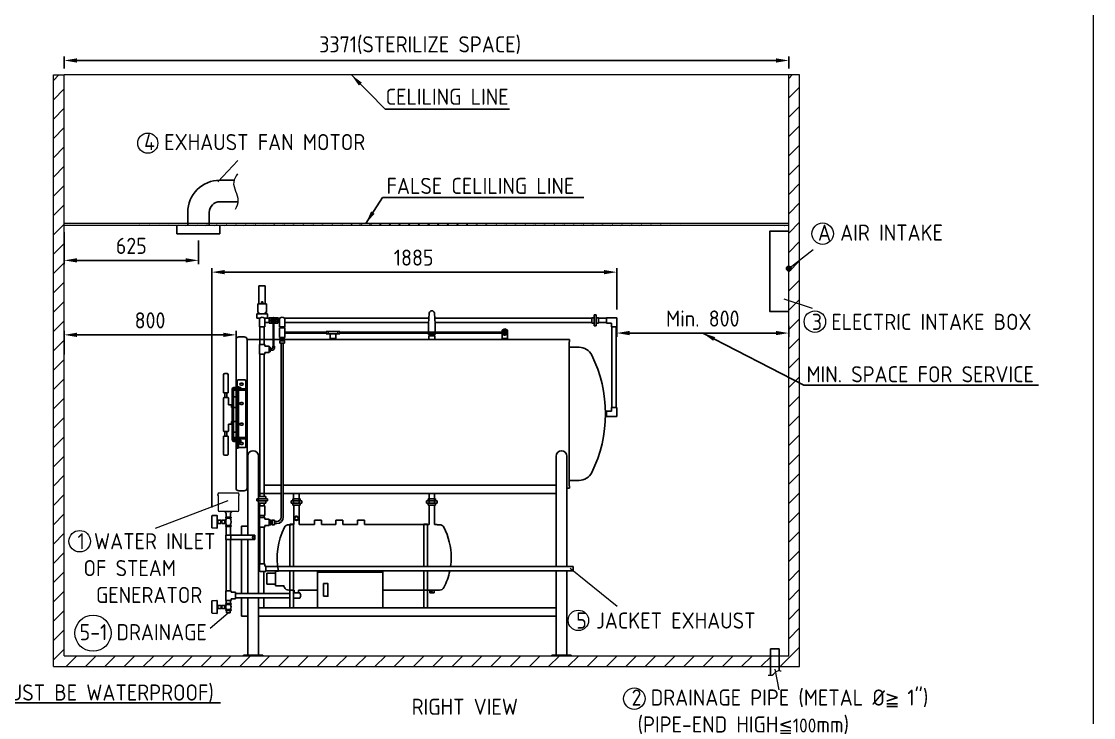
# Model space of a CAD drawing. Header units: millimetres. Extents: x -206364 to -140183, y -25143 to -12692.
# Drawn here: x -199632 to -194644, y -23164 to -19928 of the extents above; entities that cross this region are included whole.
import ezdxf

# ---------------------------------------------------------------- set-up
doc = ezdxf.new("R2010")
doc.units = ezdxf.units.MM
doc.linetypes.add('HIDDEN', pattern=[9.525, 6.35, -3.175])
doc.layers.get('0').update_dxf_attribs({"lineweight": 25})
for name, color, linetype, lineweight in [('D', 3, 'Continuous', 13), ('F', 7, 'Continuous', 15), ('H', 2, 'HIDDEN', 15), ('S', 4, 'Continuous', 15)]:
    doc.layers.add(name, color=color, linetype=linetype, lineweight=lineweight)
doc.styles.get("Standard").update_dxf_attribs({"font": 'KAIU.TTF'})
doc.styles.add('STU25', font='isocp2.shx')
doc.dimstyles.new('STU25', dxfattribs={"dimscale": 30, "dimtxt": 2.5, "dimasz": 2, "dimexe": 0.6, "dimexo": 1, "dimgap": 1, "dimtad": 1, "dimdsep": 46, "dimtxsty": 'STU25', "dimcen": 2, "dimazin": 2, "dimtfac": 1, "dimtmove": 0, "dimatfit": 3, "dimfxl": 0, "dimtolj": 1, "dimtzin": 0, "dimarcsym": 0})
doc.dimstyles.new('STU25$7', dxfattribs={"dimscale": 30, "dimtxt": 2.5, "dimasz": 2, "dimexe": 1.25, "dimexo": 0.625, "dimgap": 1, "dimtad": 0, "dimdec": 4, "dimdsep": 46, "dimtxsty": 'STU25', "dimcen": 2.5, "dimazin": 2, "dimtfac": 1, "dimtdec": 4, "dimtmove": 0, "dimatfit": 3, "dimfxl": 0, "dimtolj": 1, "dimtzin": 0, "dimarcsym": 0})

# ---------------------------------------------------------------- blocks, each defined once
blk = doc.blocks.new('*D1')
at = {"layer": 'D', "color": 0, "linetype": 'Continuous', "lineweight": -2}
for p, q in [((-198746.4, -22187.6), (-198746.4, -21075.5)), ((-198686.4, -21093.5), (-196921.8, -21093.5)), ((-196861.8, -21267.1), (-196861.8, -21075.5))]:
    blk.add_line(p, q, dxfattribs=at)
at = {"layer": 'D', "color": 0}
for points in [[(-198686.4, -21083.5), (-198686.4, -21103.5), (-198746.4, -21093.5)], [(-196921.8, -21103.5), (-196921.8, -21083.5), (-196861.8, -21093.5)]]:
    blk.add_solid(points, dxfattribs=at)
at = {"layer": 'Defpoints', "color": 0}
for p in [(-196861.8, -21093.5), (-196861.8, -21297.1), (-198746.4, -22217.6)]:
    blk.add_point(p, dxfattribs=at)
at = {"layer": 'D', "color": 0, "insert": (-197806.9, -21026), "char_height": 75, "attachment_point": 5, "style": 'STU25'}
blk.add_mtext('\\A1;1885', dxfattribs=at)
blk = doc.blocks.new('*D2')
at = {"layer": 'D', "color": 0, "linetype": 'Continuous', "lineweight": -2}
for p, q in [((-199433.1, -20906.9), (-199433.1, -21056.8)), ((-198808.1, -20946), (-198808.1, -21056.8)), ((-199373.1, -21038.8), (-198868.1, -21038.8))]:
    blk.add_line(p, q, dxfattribs=at)
at = {"layer": 'D', "color": 0}
for points in [[(-199373.1, -21028.8), (-199373.1, -21048.8), (-199433.1, -21038.8)], [(-198868.1, -21048.8), (-198868.1, -21028.8), (-198808.1, -21038.8)]]:
    blk.add_solid(points, dxfattribs=at)
at = {"layer": 'Defpoints', "color": 0}
for p in [(-199433.1, -20876.9), (-198808.1, -20916), (-198808.1, -21038.8)]:
    blk.add_point(p, dxfattribs=at)
at = {"layer": 'D', "color": 0, "insert": (-199120.6, -20971.3), "char_height": 75, "attachment_point": 5, "style": 'STU25'}
blk.add_mtext('\\A1;625', dxfattribs=at)
blk = doc.blocks.new('*D4')
at = {"layer": 'D', "color": 0, "lineweight": -2}
for p, q in [((-196861.8, -21327.1), (-196861.8, -21394.7)), ((-196061.8, -21343.4), (-196061.8, -21394.7)), ((-196801.8, -21376.7), (-196121.8, -21376.7))]:
    blk.add_line(p, q, dxfattribs=at)
at = {"layer": 'D', "color": 0}
for points in [[(-196801.8, -21366.7), (-196801.8, -21386.7), (-196861.8, -21376.7)], [(-196121.8, -21386.7), (-196121.8, -21366.7), (-196061.8, -21376.7)]]:
    blk.add_solid(points, dxfattribs=at)
at = {"layer": 'Defpoints', "color": 0}
for p in [(-196861.8, -21297.1), (-196061.8, -21313.4), (-196061.8, -21376.7)]:
    blk.add_point(p, dxfattribs=at)
at = {"layer": 'D', "color": 0, "insert": (-196461.8, -21309.2), "char_height": 75, "attachment_point": 5, "style": 'STU25'}
blk.add_mtext('\\A1;{\\Fisocp2.shx;Min. 800}', dxfattribs=at)
blk = doc.blocks.new('*D5')
at = {"layer": 'D', "color": 0, "lineweight": -2}
for p, q in [((-199433.1, -20146.9), (-199433.1, -20091.4)), ((-196061.8, -20146.9), (-196061.8, -20091.4)), ((-199373.1, -20109.4), (-196121.8, -20109.4))]:
    blk.add_line(p, q, dxfattribs=at)
at = {"layer": 'D', "color": 0}
for points in [[(-199373.1, -20099.4), (-199373.1, -20119.4), (-199433.1, -20109.4)], [(-196121.8, -20119.4), (-196121.8, -20099.4), (-196061.8, -20109.4)]]:
    blk.add_solid(points, dxfattribs=at)
at = {"layer": 'Defpoints', "color": 0}
for p in [(-196061.8, -20109.4), (-199433.1, -20176.9), (-196061.8, -20176.9)]:
    blk.add_point(p, dxfattribs=at)
at = {"layer": 'D', "color": 0, "insert": (-198246.2, -19996.9), "char_height": 75, "attachment_point": 1, "style": 'STU25'}
blk.add_mtext('\\A1;3371(STERILIZE SPACE)', dxfattribs=at)
blk = doc.blocks.new('*D7')
at = {"layer": 'D', "color": 0, "lineweight": -2}
for p, q in [((-199433.1, -21475.7), (-199433.1, -21367.1)), ((-198693.1, -21385.1), (-199373.1, -21385.1)), ((-198633.1, -21475.7), (-198633.1, -21367.1))]:
    blk.add_line(p, q, dxfattribs=at)
at = {"layer": 'D', "color": 0}
for points in [[(-199373.1, -21375.1), (-199373.1, -21395.1), (-199433.1, -21385.1)], [(-198693.1, -21395.1), (-198693.1, -21375.1), (-198633.1, -21385.1)]]:
    blk.add_solid(points, dxfattribs=at)
at = {"layer": 'Defpoints', "color": 0}
for p in [(-199433.1, -21385.1), (-199433.1, -21505.7), (-198633.1, -21505.7)]:
    blk.add_point(p, dxfattribs=at)
at = {"layer": 'D', "color": 0, "insert": (-199033.5, -21317.6), "char_height": 75, "attachment_point": 5, "style": 'STU25'}
blk.add_mtext('\\A1;800', dxfattribs=at)

msp = doc.modelspace()

# ---------------------------------------------------------------- hatches: boundary and pattern name
msp.add_hatch(color=256).paths.add_polyline_path([(-196050.991, -21076.854, 1), (-196072.513, -21076.854, 1)])
at = {"layer": 'H', "linetype": 'HIDDEN', "ltscale": 5}
h = msp.add_hatch(dxfattribs=at)
h.set_pattern_fill('ANSI31', color=256, scale=20, style=0)
h.set_pattern_definition([(45, (34861.15, -2820.89), (-44.90128, 44.90128), [])])
h.paths.add_polyline_path([(-199483.149, -22926.854), (-199483.149, -20176.854), (-199433.149, -20176.854), (-199433.149, -22876.854), (-196061.752, -22876.854), (-196061.752, -20176.854), (-196011.752, -20176.854), (-196011.752, -22926.854)])
at = {"layer": 'H'}
h = msp.add_hatch(dxfattribs=at)
h.set_pattern_fill('ANSI31', color=256, scale=10, style=0)
h.set_pattern_definition([(45, (34580.33, -3360.563), (-22.4506403, 22.4506403), [])])
edge = h.paths.add_edge_path()
edge.add_line((-196061.752, -20876.854), (-199433.149, -20876.854))
edge.add_line((-196061.752, -20866.854), (-199433.149, -20866.854))

# ---------------------------------------------------------------- linework, layer by layer
at = {"linetype": 'Continuous'}
for p, q in [((-198708.149, -20666.106), (-198642.229, -20666.106)), ((-198708.149, -20766.106), (-198624.855, -20766.106)), ((-198858.149, -20876.854), (-198858.149, -20816.106)), ((-198758.149, -20876.854), (-198758.149, -20816.106)), ((-198908.149, -20876.854), (-198908.149, -20915.997)), ((-198708.149, -20876.854), (-198708.149, -20915.997)), ((-198908.149, -20915.997), (-198708.149, -20915.997)), ((-198532.149, -21281.131), (-198532.149, -21241.131)), ((-198532.149, -21241.131), (-198492.149, -21241.131)), ((-198515.149, -21241.131), (-198515.149, -21231.131)), ((-198515.149, -21231.131), (-198509.149, -21231.131)), ((-198509.149, -21241.131), (-198509.149, -21231.131)), ((-198492.149, -21281.131), (-198492.149, -21241.131)), ((-198537.149, -21297.64), (-198537.149, -21287.64)), ((-198537.149, -21287.64), (-198487.149, -21287.64)), ((-198537.149, -21307.64), (-198537.149, -21297.64)), ((-198532.149, -21281.131), (-198527.149, -21281.131)), ((-198527.149, -21287.64), (-198527.149, -21281.131)), ((-198497.149, -21281.131), (-198492.149, -21281.131)), ((-198497.149, -21287.64), (-198497.149, -21281.131)), ((-198487.149, -21297.64), (-198487.149, -21287.64)), ((-198487.149, -21307.64), (-198487.149, -21297.64)), ((-197734.004, -21284.248), (-197737.149, -21333.131)), ((-197710.294, -21284.248), (-197707.149, -21333.131)), ((-196957.548, -21292.64), (-196967.548, -21292.64)), ((-196967.548, -21342.64), (-196967.548, -21292.64)), ((-196957.548, -21342.64), (-196957.548, -21292.64)), ((-198524.649, -21307.64), (-198537.149, -21307.64)), ((-198512.149, -21302.64), (-198524.649, -21307.64)), ((-198524.649, -21307.64), (-198524.649, -21347.64)), ((-198524.649, -21347.64), (-198499.649, -21347.64)), ((-198499.649, -21307.64), (-198512.149, -21302.64)), ((-198478.732, -21307.64), (-198499.649, -21307.64)), ((-198499.649, -21347.64), (-198499.649, -21307.64)), ((-198487.149, -21307.64), (-198499.649, -21307.64)), ((-198478.732, -21327.64), (-198499.649, -21327.64)), ((-198478.732, -21305.14), (-198478.732, -21330.14)), ((-198478.732, -21305.14), (-198462.95, -21305.14)), ((-198478.732, -21330.14), (-198462.95, -21330.14)), ((-198454.513, -21305.14), (-198438.732, -21305.14)), ((-198454.513, -21330.14), (-198438.732, -21330.14)), ((-198438.732, -21330.14), (-198438.732, -21305.14)), ((-198418.356, -21302.64), (-198430.856, -21307.64)), ((-198430.856, -21307.64), (-198430.856, -21347.64)), ((-198430.856, -21347.64), (-198405.856, -21347.64)), ((-198428.356, -21347.64), (-198428.356, -21352.64)), ((-198405.856, -21307.64), (-198418.356, -21302.64)), ((-198408.356, -21347.64), (-198408.356, -21352.64)), ((-198405.856, -21347.64), (-198405.856, -21307.64)), ((-197737.149, -21373.14), (-197737.149, -21333.131)), ((-197707.149, -21373.14), (-197707.149, -21333.131)), ((-196967.548, -21305.14), (-196977.548, -21305.14)), ((-196977.548, -21305.14), (-196977.548, -21330.14)), ((-196967.548, -21330.14), (-196977.548, -21330.14)), ((-196967.548, -21305.14), (-196967.548, -21330.14)), ((-196957.548, -21342.64), (-196967.548, -21342.64)), ((-196957.548, -21305.14), (-196957.548, -21330.14)), ((-196947.548, -21305.14), (-196957.548, -21305.14)), ((-196947.548, -21330.14), (-196957.548, -21330.14)), ((-196947.548, -21305.14), (-196947.548, -21330.14)), ((-196909.449, -21307.64), (-196947.548, -21307.64)), ((-196909.449, -21327.64), (-196947.548, -21327.64)), ((-196909.449, -21305.14), (-196863.752, -21305.14)), ((-196909.449, -21305.14), (-196909.449, -21330.14)), ((-196909.449, -21330.14), (-196886.752, -21330.14)), ((-196886.752, -21330.14), (-196886.752, -21347.255)), ((-196886.752, -21347.255), (-196861.752, -21347.255)), ((-196884.252, -21722.516), (-196884.252, -21347.255)), ((-196864.252, -21722.516), (-196864.252, -21347.255)), ((-196864.252, -21347.255), (-196861.752, -21347.255)), ((-196861.752, -21347.255), (-196861.752, -21307.14)), ((-198620.149, -21394.131), (-198595.149, -21394.131)), ((-198430.856, -21352.64), (-198430.856, -21397.64)), ((-198430.856, -21352.64), (-198405.856, -21352.64)), ((-198430.856, -21397.64), (-198405.856, -21397.64)), ((-198426.741, -21397.64), (-198426.741, -21402.64)), ((-198409.523, -21397.64), (-198409.523, -21402.64)), ((-198405.856, -21397.64), (-198405.856, -21352.64)), ((-198194.649, -21380.14), (-198194.649, -21402.518)), ((-198169.649, -21402.518), (-198169.649, -21380.14)), ((-197737.149, -21383.131), (-197737.149, -21377.14)), ((-197737.149, -21383.131), (-197707.149, -21383.131)), ((-197732.149, -21390.131), (-197732.149, -21383.131)), ((-197712.149, -21390.131), (-197712.149, -21383.131)), ((-197707.149, -21383.131), (-197707.149, -21377.14)), ((-197382.999, -21357.518), (-197395.499, -21362.518)), ((-197395.499, -21362.518), (-197395.499, -21373.14)), ((-197395.499, -21377.14), (-197395.499, -21402.518)), ((-197370.499, -21362.518), (-197382.999, -21357.518)), ((-197370.499, -21402.518), (-197370.499, -21362.518)), ((-198633.149, -21419.631), (-198633.149, -21407.131)), ((-198582.149, -21407.131), (-198582.149, -21447.131)), ((-198524.649, -21429.746), (-198499.649, -21429.746)), ((-198524.649, -21429.746), (-198524.649, -21474.746)), ((-198499.649, -21437.246), (-198499.649, -21429.746)), ((-198479.649, -21437.246), (-198499.649, -21437.246)), ((-198479.649, -21437.246), (-198479.649, -21467.246)), ((-198479.649, -21463.534), (-198479.649, -21441.562)), ((-198479.649, -21441.562), (-198474.649, -21441.562)), ((-198479.649, -21460.855), (-198479.649, -21443.637)), ((-198474.649, -21441.562), (-198474.649, -21463.534)), ((-198429.42, -21402.64), (-198429.42, -21407.64)), ((-198429.42, -21402.64), (-198407.448, -21402.64)), ((-198407.448, -21407.64), (-198429.42, -21407.64)), ((-198429.42, -21412.64), (-198429.42, -21423.518)), ((-198429.42, -21412.64), (-198407.448, -21412.64)), ((-198407.448, -21423.518), (-198429.42, -21423.518)), ((-198426.741, -21402.64), (-198409.523, -21402.64)), ((-198426.741, -21407.64), (-198426.741, -21412.64)), ((-198426.741, -21412.64), (-198409.523, -21412.64)), ((-198409.523, -21407.64), (-198409.523, -21412.64)), ((-198407.448, -21402.64), (-198407.448, -21407.64)), ((-198407.448, -21412.64), (-198407.448, -21423.518)), ((-198194.649, -21402.518), (-198169.649, -21402.518)), ((-197395.499, -21402.518), (-197370.499, -21402.518)), ((-198524.649, -21474.746), (-198499.649, -21474.746)), ((-198499.649, -21467.246), (-198499.649, -21474.746)), ((-198479.649, -21467.246), (-198499.649, -21467.246)), ((-198479.649, -21463.534), (-198474.649, -21463.534)), ((-198691.113, -21653.946), (-198691.113, -21570.22)), ((-198686.113, -21565.22), (-198675.113, -21565.22)), ((-198670.113, -21653.946), (-198670.113, -21570.22)), ((-198651.649, -21637.631), (-198651.633, -21637.631)), ((-198651.649, -21872.131), (-198651.649, -21638.131)), ((-198645.649, -21638.131), (-198645.649, -21872.131)), ((-198645.649, -21638.631), (-198645.649, -21638.631)), ((-198643.649, -21630.131), (-198611.649, -21630.131)), ((-198611.649, -21636.131), (-198643.649, -21636.131)), ((-198632.616, -21626.095), (-198633.158, -21626.637)), ((-198633.158, -21629.589), (-198633.158, -21626.637)), ((-198633.158, -21629.589), (-198632.616, -21630.131)), ((-198632.616, -21626.095), (-198618.682, -21626.095)), ((-198632.616, -21630.131), (-198618.682, -21630.131)), ((-198629.076, -21862.131), (-198629.076, -21642.131)), ((-198622.223, -21862.131), (-198622.223, -21642.131)), ((-198618.682, -21626.095), (-198618.14, -21626.637)), ((-198618.14, -21629.589), (-198618.682, -21630.131)), ((-198618.14, -21629.589), (-198618.14, -21626.637)), ((-198611.649, -21630.131), (-198611.649, -21636.131)), ((-198690.613, -21676.381), (-198692.113, -21677.881)), ((-198692.113, -21677.881), (-198692.113, -21832.381)), ((-198691.113, -21653.946), (-198670.113, -21653.946)), ((-198690.613, -21676.381), (-198670.613, -21676.381)), ((-198685.363, -21676.381), (-198685.363, -21653.946)), ((-198675.863, -21676.381), (-198675.863, -21653.946)), ((-198670.613, -21676.381), (-198669.113, -21677.881)), ((-198669.113, -21677.881), (-198669.113, -21710.131)), ((-198633.149, -21672.631), (-198645.649, -21672.631)), ((-198669.113, -21710.131), (-198655.613, -21710.131)), ((-198654.113, -21711.631), (-198655.613, -21710.131)), ((-198654.113, -21711.631), (-198654.113, -21722.631)), ((-198654.113, -21722.631), (-198651.649, -21722.631)), ((-198645.649, -21722.631), (-198633.149, -21722.631)), ((-196909.449, -21739.631), (-196909.449, -21764.631)), ((-196909.449, -21739.631), (-196886.752, -21739.631)), ((-196886.752, -21722.516), (-196861.752, -21722.516)), ((-196886.752, -21739.631), (-196886.752, -21722.516)), ((-196864.252, -21722.516), (-196861.752, -21722.516)), ((-196861.752, -21722.516), (-196861.752, -21762.631)), ((-198651.649, -21787.631), (-198654.113, -21787.631)), ((-198654.113, -21787.631), (-198654.113, -21798.631)), ((-198633.149, -21787.631), (-198645.649, -21787.631)), ((-196909.449, -21764.631), (-196863.752, -21764.631)), ((-198690.613, -21833.881), (-198692.113, -21832.381)), ((-198670.613, -21833.881), (-198690.613, -21833.881)), ((-198685.363, -21833.881), (-198685.363, -21856.315)), ((-198675.863, -21833.881), (-198675.863, -21856.315)), ((-198670.613, -21833.881), (-198669.113, -21832.381)), ((-198655.613, -21800.131), (-198669.113, -21800.131)), ((-198669.113, -21800.131), (-198669.113, -21832.381)), ((-198655.613, -21800.131), (-198654.113, -21798.631)), ((-198645.649, -21837.631), (-198633.149, -21837.631)), ((-198691.113, -21856.315), (-198691.113, -21940.042)), ((-198691.113, -21856.315), (-198670.113, -21856.315)), ((-198670.113, -21856.315), (-198670.113, -21940.042)), ((-198651.633, -21872.631), (-198651.649, -21872.631)), ((-198633.149, -21872.631), (-198645.649, -21872.631)), ((-198645.649, -21872.631), (-198645.649, -21872.631)), ((-198611.649, -21874.131), (-198643.649, -21874.131)), ((-198611.649, -21880.131), (-198643.649, -21880.131)), ((-198629.076, -21874.131), (-198629.076, -21868.131)), ((-198629.076, -21907.068), (-198629.076, -21880.131)), ((-198622.223, -21874.131), (-198622.223, -21868.131)), ((-198622.223, -21907.068), (-198622.223, -21880.131)), ((-198611.649, -21874.131), (-198611.649, -21880.131)), ((-198686.113, -21945.042), (-198675.113, -21945.042)), ((-198628.533, -21911.095), (-198629.076, -21907.068)), ((-198628.533, -21911.095), (-198625.649, -21911.095)), ((-198622.765, -21911.095), (-198625.649, -21911.095)), ((-198622.765, -21911.095), (-198622.223, -21907.068)), ((-198633.149, -22084.631), (-198633.149, -22097.131)), ((-198582.149, -22097.131), (-198582.149, -22057.131)), ((-198620.149, -22110.131), (-198595.149, -22110.131)), ((-198537.149, -22156.854), (-198537.149, -22146.854)), ((-198529.149, -22136.854), (-198529.149, -22146.854)), ((-198495.149, -22136.854), (-198495.149, -22146.854)), ((-198487.149, -22156.854), (-198487.149, -22146.854)), ((-198369.149, -22147.131), (-198369.149, -22157.131)), ((-198335.149, -22147.131), (-198335.149, -22157.131)), ((-197739.149, -22147.131), (-197739.149, -22157.131)), ((-197705.149, -22147.131), (-197705.149, -22157.131)), ((-198537.149, -22153.492), (-198538.293, -22153.492)), ((-198529.149, -22166.854), (-198529.149, -22156.854)), ((-198524.649, -22166.854), (-198499.649, -22166.854)), ((-198524.649, -22180.198), (-198524.649, -22225.198)), ((-198524.649, -22180.198), (-198499.649, -22180.198)), ((-198522.149, -22166.854), (-198522.149, -22180.198)), ((-198502.149, -22166.854), (-198502.149, -22180.198)), ((-198499.649, -22180.198), (-198499.649, -22225.198)), ((-198495.149, -22166.854), (-198495.149, -22156.854)), ((-198377.149, -22167.131), (-198377.149, -22157.131)), ((-198369.149, -22177.131), (-198369.149, -22167.131)), ((-198335.149, -22177.131), (-198335.149, -22167.131)), ((-198327.149, -22167.131), (-198327.149, -22157.131)), ((-197747.149, -22167.131), (-197747.149, -22157.131)), ((-197739.149, -22177.131), (-197739.149, -22167.131)), ((-197705.149, -22177.131), (-197705.149, -22167.131)), ((-197697.149, -22167.131), (-197697.149, -22157.131)), ((-198718.141, -22246.579), (-198718.141, -22261.579)), ((-198703.722, -22246.579), (-198718.141, -22246.579)), ((-198703.722, -22261.579), (-198703.722, -22246.579)), ((-198699.375, -22261.579), (-198699.375, -22246.579)), ((-198686.142, -22246.579), (-198699.375, -22246.579)), ((-198686.142, -22261.579), (-198686.142, -22246.579)), ((-198681.43, -22232.411), (-198681.43, -22237.411)), ((-198681.43, -22232.411), (-198656.43, -22232.411)), ((-198681.43, -22237.411), (-198656.43, -22237.411)), ((-198679.08, -22231.007), (-198679.08, -22213.335)), ((-198679.08, -22232.411), (-198658.78, -22232.411)), ((-198658.78, -22231.007), (-198658.78, -22213.335)), ((-198656.43, -22237.411), (-198656.43, -22232.411)), ((-198524.649, -22225.198), (-198499.649, -22225.198)), ((-198524.649, -22234.354), (-198524.649, -22279.354)), ((-198524.649, -22234.354), (-198499.649, -22234.354)), ((-198522.149, -22225.198), (-198522.149, -22234.354)), ((-198502.149, -22225.198), (-198502.149, -22234.354)), ((-198499.649, -22241.854), (-198499.649, -22234.354)), ((-198479.649, -22241.854), (-198499.649, -22241.854)), ((-198479.649, -22241.854), (-198479.649, -22271.854)), ((-198474.649, -22268.142), (-198474.649, -22246.17)), ((-198474.649, -22246.17), (-198469.649, -22246.17)), ((-198469.649, -22246.17), (-198469.649, -22268.142)), ((-198464.649, -22246.17), (-198453.771, -22246.17)), ((-198464.649, -22268.142), (-198464.649, -22246.17)), ((-198453.771, -22246.17), (-198453.771, -22268.142)), ((-198721.399, -22252.579), (-198718.141, -22252.579)), ((-198721.399, -22255.579), (-198718.141, -22255.579)), ((-198718.141, -22261.579), (-198703.722, -22261.579)), ((-198703.722, -22248.579), (-198699.375, -22248.579)), ((-198703.722, -22259.579), (-198699.375, -22259.579)), ((-198699.375, -22261.579), (-198686.142, -22261.579)), ((-198686.142, -22248.579), (-198681.336, -22248.579)), ((-198686.142, -22259.579), (-198681.336, -22259.579)), ((-198681.43, -22275.747), (-198681.43, -22270.747)), ((-198681.43, -22270.747), (-198656.43, -22270.747)), ((-198681.43, -22275.747), (-198656.43, -22275.747)), ((-198681.336, -22259.579), (-198681.336, -22248.579)), ((-198656.43, -22270.747), (-198656.43, -22275.747)), ((-198524.649, -22279.354), (-198499.649, -22279.354)), ((-198479.649, -22271.854), (-198499.649, -22271.854)), ((-198499.649, -22271.854), (-198499.649, -22279.354)), ((-198479.649, -22265.463), (-198479.649, -22248.245)), ((-198479.649, -22248.245), (-198474.649, -22248.245)), ((-198479.649, -22249.854), (-198479.649, -22263.854)), ((-198479.649, -22265.463), (-198474.649, -22265.463)), ((-198474.649, -22265.463), (-198474.649, -22248.245)), ((-198474.649, -22268.142), (-198469.649, -22268.142)), ((-198469.649, -22248.245), (-198464.649, -22248.245)), ((-198469.649, -22265.463), (-198464.649, -22265.463)), ((-198464.649, -22265.463), (-198464.649, -22248.245)), ((-198464.649, -22268.142), (-198453.771, -22268.142)), ((-198453.771, -22252.156), (-198443.356, -22252.156)), ((-198453.771, -22262.156), (-198443.356, -22262.156)), ((-198377.149, -22267.631), (-198388.149, -22267.631)), ((-198678.93, -22315.979), (-198680.93, -22315.979)), ((-198680.93, -22315.979), (-198680.93, -22335.979)), ((-198545.243, -22335.979), (-198680.93, -22335.979)), ((-198570.202, -22315.979), (-198678.93, -22315.979)), ((-198657.461, -22315.979), (-198657.461, -22335.979)), ((-198570.202, -22315.979), (-198545.243, -22315.979)), ((-198545.243, -22315.979), (-198545.243, -22335.979)), ((-198524.649, -22449.886), (-198499.649, -22449.886)), ((-198524.649, -22449.886), (-198524.649, -22479.886)), ((-198499.649, -22459.886), (-198499.649, -22449.886)), ((-198494.649, -22459.886), (-198494.649, -22484.886)), ((-197065.386, -22462.386), (-198494.649, -22462.386)), ((-197065.386, -22482.386), (-198494.649, -22482.386)), ((-198681.43, -22574.354), (-198656.43, -22574.354)), ((-198681.43, -22574.354), (-198681.43, -22619.354)), ((-198656.43, -22581.854), (-198656.43, -22574.354)), ((-198636.43, -22581.854), (-198656.43, -22581.854)), ((-198636.43, -22581.854), (-198636.43, -22611.854)), ((-198383.455, -22586.854), (-198636.43, -22586.854)), ((-198377.149, -22571.631), (-198388.149, -22571.631)), ((-198332.049, -22596.854), (-198337.049, -22584.354)), ((-197697.149, -22571.631), (-197686.149, -22571.631)), ((-198717.407, -22642.567), (-198717.407, -22657.567)), ((-198702.988, -22642.567), (-198717.407, -22642.567)), ((-198702.988, -22657.567), (-198702.988, -22642.567)), ((-198702.988, -22644.567), (-198698.641, -22644.567)), ((-198685.408, -22642.567), (-198698.641, -22642.567)), ((-198698.641, -22657.567), (-198698.641, -22642.567)), ((-198685.408, -22657.567), (-198685.408, -22642.567)), ((-198685.408, -22644.567), (-198680.602, -22644.567)), ((-198681.43, -22619.354), (-198656.43, -22619.354)), ((-198681.43, -22633.354), (-198656.43, -22633.354)), ((-198681.43, -22633.354), (-198681.43, -22638.354)), ((-198681.43, -22638.354), (-198656.43, -22638.354)), ((-198678.93, -22619.354), (-198678.93, -22633.354)), ((-198658.93, -22619.354), (-198658.93, -22633.354)), ((-198636.43, -22611.854), (-198656.43, -22611.854)), ((-198656.43, -22611.854), (-198656.43, -22619.354)), ((-198656.43, -22638.354), (-198656.43, -22633.354)), ((-198383.455, -22606.854), (-198636.43, -22606.854)), ((-198366.455, -22609.354), (-198337.049, -22609.354)), ((-198337.049, -22609.354), (-198332.049, -22596.854)), ((-198721.399, -22648.567), (-198717.407, -22648.567)), ((-198721.399, -22651.567), (-198717.407, -22651.567)), ((-198717.407, -22657.567), (-198702.988, -22657.567)), ((-198702.988, -22655.567), (-198698.641, -22655.567)), ((-198698.641, -22657.567), (-198685.408, -22657.567)), ((-198685.408, -22655.567), (-198680.602, -22655.567)), ((-198681.43, -22666.781), (-198681.43, -22661.781)), ((-198681.43, -22661.781), (-198656.43, -22661.781)), ((-198681.43, -22666.781), (-198656.43, -22666.781)), ((-198676.93, -22666.781), (-198676.93, -22677.921)), ((-198676.93, -22677.921), (-198660.93, -22677.921)), ((-198660.93, -22666.781), (-198660.93, -22677.921)), ((-198656.43, -22661.781), (-198656.43, -22666.781)), ((-196106.752, -22844.479), (-196146.752, -22844.479)), ((-196146.752, -22844.479), (-196146.752, -22967.736)), ((-196106.752, -22844.479), (-196106.752, -22945.903)), ((-198509.385, -22873.854), (-198598.385, -22873.854)), ((-198598.385, -22873.854), (-198598.385, -22876.854)), ((-198598.385, -22876.854), (-198509.385, -22876.854)), ((-198509.385, -22876.854), (-198509.385, -22873.854)), ((-197074.385, -22873.854), (-197163.385, -22873.854)), ((-197163.385, -22873.854), (-197163.385, -22876.854)), ((-197163.385, -22876.854), (-197074.385, -22876.854)), ((-197074.385, -22876.854), (-197074.385, -22873.854))]:
    msp.add_line(p, q, dxfattribs=at)
for p, q in [((-198527.149, -21241.131), (-198527.149, -21156.854)), ((-198497.149, -21156.854), (-198527.149, -21156.854)), ((-198497.149, -21241.131), (-198497.149, -21156.854)), ((-198522.149, -21429.746), (-198522.149, -21347.64)), ((-198522.149, -21347.64), (-198502.149, -21347.64)), ((-198502.149, -21347.64), (-198502.149, -21429.746)), ((-198460.732, -21317.64), (-198460.732, -21437.548)), ((-198456.732, -21317.64), (-198456.732, -21437.548)), ((-198438.732, -21307.64), (-198430.856, -21307.64)), ((-198438.732, -21327.64), (-198430.856, -21327.64)), ((-198405.856, -21307.64), (-197735.509, -21307.64)), ((-198405.856, -21327.64), (-197736.796, -21327.64)), ((-197708.789, -21307.64), (-196977.548, -21307.64)), ((-197707.502, -21327.64), (-196977.548, -21327.64)), ((-198405.856, -21373.14), (-198214.649, -21373.14)), ((-198405.856, -21377.14), (-198214.649, -21377.14)), ((-198149.649, -21370.14), (-198214.649, -21370.14)), ((-198214.649, -21370.14), (-198214.649, -21380.14)), ((-198214.649, -21380.14), (-198149.649, -21380.14)), ((-198204.649, -21370.14), (-198204.649, -21380.14)), ((-198159.649, -21370.14), (-198159.649, -21380.14)), ((-198149.649, -21370.14), (-198149.649, -21380.14)), ((-198149.649, -21373.14), (-197382.999, -21373.14)), ((-198149.649, -21377.14), (-197382.999, -21377.14)), ((-197736.649, -21390.131), (-197707.649, -21390.131)), ((-198633.149, -21630.131), (-198633.149, -21419.631)), ((-198582.153, -21406.331), (-197082.349, -21406.331)), ((-198582.149, -21447.131), (-198582.149, -22057.131)), ((-198474.649, -21448.548), (-198465.732, -21448.548)), ((-198454.732, -21437.548), (-198462.732, -21437.548)), ((-198462.732, -21437.548), (-198462.732, -21445.548)), ((-198454.732, -21445.548), (-198454.732, -21437.548)), ((-198423.356, -22232.156), (-198423.356, -21423.518)), ((-198413.356, -22232.156), (-198413.356, -21423.518)), ((-198192.149, -21406.331), (-198192.149, -21402.518)), ((-198172.149, -21406.331), (-198172.149, -21402.518)), ((-197392.999, -21406.331), (-197392.999, -21402.518)), ((-197372.999, -21406.331), (-197372.999, -21402.518)), ((-197372.999, -21402.518), (-197372.999, -21406.331)), ((-197083.149, -21417.131), (-197082.349, -21417.131)), ((-197083.149, -21417.131), (-197083.149, -22087.131)), ((-197057.149, -21442.631), (-197083.149, -21442.631)), ((-197082.349, -21417.131), (-197082.349, -21406.331)), ((-198522.149, -22136.854), (-198522.149, -21474.746)), ((-198502.149, -21474.746), (-198502.149, -22136.854)), ((-198474.649, -21456.548), (-198465.732, -21456.548)), ((-198622.649, -21594.822), (-198592.649, -21594.822)), ((-198641.649, -21636.131), (-198587.649, -21636.131)), ((-198641.649, -21636.131), (-198641.649, -21642.131)), ((-198641.649, -21642.131), (-198587.649, -21642.131)), ((-198633.149, -21862.131), (-198633.149, -21642.131)), ((-198619.149, -21630.131), (-198632.149, -21630.131)), ((-198627.649, -21599.822), (-198627.649, -21626.095)), ((-198587.649, -21599.822), (-198587.649, -21904.439)), ((-196909.449, -21742.131), (-196914.531, -21742.131)), ((-196909.449, -21762.131), (-196909.449, -21742.131)), ((-196909.449, -21762.131), (-196909.449, -21742.131)), ((-196914.525, -21762.131), (-196909.449, -21762.131)), ((-198641.649, -21862.131), (-198587.649, -21862.131)), ((-198641.649, -21868.131), (-198641.649, -21862.131)), ((-198641.649, -21868.131), (-198587.649, -21868.131)), ((-198633.149, -21874.131), (-198633.149, -21868.131)), ((-198633.149, -22084.631), (-198633.149, -21880.131)), ((-198622.649, -21909.439), (-198592.649, -21909.439)), ((-198578.885, -21953.854), (-198578.885, -21948.854)), ((-198578.885, -21948.854), (-198578.885, -22315.979)), ((-198528.885, -21948.854), (-198528.885, -22146.854)), ((-198528.885, -21948.854), (-198528.885, -22586.854)), ((-197143.885, -21948.854), (-197143.885, -22462.386)), ((-197093.885, -21948.854), (-197093.885, -22462.386)), ((-198582.149, -22097.131), (-198578.885, -22097.131)), ((-198528.885, -22083.854), (-198522.149, -22083.854)), ((-198502.149, -22083.854), (-198423.356, -22083.854)), ((-198413.356, -22083.854), (-197143.885, -22083.854)), ((-197057.149, -22061.631), (-197083.149, -22061.631)), ((-197083.149, -22087.131), (-197082.349, -22087.131)), ((-197082.349, -22087.131), (-197082.349, -22097.931)), ((-198537.149, -22146.854), (-198487.149, -22146.854)), ((-198529.149, -22136.854), (-198495.149, -22136.854)), ((-198528.885, -22122.354), (-198423.356, -22122.354)), ((-198528.885, -22122.354), (-198423.356, -22122.354)), ((-198528.885, -22122.354), (-198522.149, -22122.354)), ((-198502.149, -22122.354), (-198423.356, -22122.354)), ((-198413.356, -22122.354), (-197143.885, -22122.354)), ((-198413.356, -22122.354), (-197478.885, -22122.354)), ((-198413.356, -22122.354), (-197478.885, -22122.354)), ((-198369.149, -22147.131), (-198335.149, -22147.131)), ((-198365.437, -22167.131), (-198365.437, -22122.354)), ((-198339.437, -22147.131), (-198365.437, -22147.131)), ((-198339.149, -22147.131), (-198365.149, -22147.131)), ((-198339.149, -22147.131), (-198365.149, -22147.131)), ((-198339.149, -22147.131), (-198365.149, -22147.131)), ((-198339.149, -22147.131), (-198365.149, -22147.131)), ((-198339.149, -22122.354), (-198339.149, -22167.131)), ((-197739.149, -22147.131), (-197705.149, -22147.131)), ((-197735.437, -22167.131), (-197735.437, -22122.354)), ((-197709.437, -22147.131), (-197735.437, -22147.131)), ((-197709.149, -22147.131), (-197735.149, -22147.131)), ((-197709.149, -22147.131), (-197735.149, -22147.131)), ((-197709.149, -22147.131), (-197735.149, -22147.131)), ((-197709.149, -22122.354), (-197709.149, -22167.131)), ((-197093.885, -22097.931), (-197082.349, -22097.931)), ((-198537.149, -22156.854), (-198487.149, -22156.854)), ((-198529.149, -22166.854), (-198495.149, -22166.854)), ((-198377.149, -22157.131), (-198327.149, -22157.131)), ((-198377.149, -22167.131), (-198327.149, -22167.131)), ((-198369.149, -22177.131), (-198335.149, -22177.131)), ((-198365.149, -22177.131), (-198339.149, -22177.131)), ((-198365.149, -22177.131), (-198339.149, -22177.131)), ((-198365.149, -22177.131), (-198339.149, -22177.131)), ((-198363.149, -22177.131), (-198365.149, -22177.131)), ((-198365.149, -22177.131), (-198339.149, -22177.131)), ((-198365.149, -22267.131), (-198365.149, -22177.131)), ((-198341.149, -22177.131), (-198339.149, -22177.131)), ((-198339.149, -22177.131), (-198339.149, -22267.131)), ((-197747.149, -22157.131), (-197697.149, -22157.131)), ((-197747.149, -22167.131), (-197697.149, -22167.131)), ((-197739.149, -22177.131), (-197705.149, -22177.131)), ((-197735.149, -22177.131), (-197709.149, -22177.131)), ((-197733.149, -22177.131), (-197735.149, -22177.131)), ((-197735.149, -22177.131), (-197709.149, -22177.131)), ((-197733.149, -22177.131), (-197735.149, -22177.131)), ((-197735.149, -22177.131), (-197709.149, -22177.131)), ((-197735.149, -22267.131), (-197735.149, -22177.131)), ((-197711.149, -22177.131), (-197709.149, -22177.131)), ((-197711.149, -22177.131), (-197709.149, -22177.131)), ((-197709.149, -22177.131), (-197709.149, -22267.131)), ((-198668.93, -22206.854), (-198679.08, -22206.854)), ((-198679.08, -22231.007), (-198679.08, -22232.411)), ((-198658.78, -22206.854), (-198668.93, -22206.854)), ((-198658.78, -22232.411), (-198658.78, -22231.007)), ((-198268.649, -22246.131), (-198235.649, -22246.131)), ((-198268.649, -22267.131), (-198268.649, -22246.131)), ((-198235.649, -22246.131), (-198235.649, -22267.131)), ((-198168.649, -22246.131), (-198135.649, -22246.131)), ((-198168.649, -22267.131), (-198168.649, -22246.131)), ((-198135.649, -22246.131), (-198135.649, -22267.131)), ((-198068.649, -22267.131), (-198068.649, -22246.131)), ((-198068.649, -22246.131), (-198035.649, -22246.131)), ((-198035.649, -22246.131), (-198035.649, -22267.131)), ((-198678.93, -22315.979), (-198678.93, -22275.747)), ((-198658.93, -22275.747), (-198658.93, -22315.979)), ((-198607.514, -22274.354), (-198607.514, -22315.979)), ((-198607.514, -22274.354), (-198578.885, -22274.354)), ((-198522.149, -22449.886), (-198522.149, -22279.354)), ((-198502.149, -22279.354), (-198502.149, -22449.886)), ((-198383.455, -22265.631), (-198383.455, -22462.386)), ((-198383.455, -22265.631), (-198366.455, -22265.631)), ((-198377.149, -22267.131), (-198365.149, -22267.131)), ((-198377.149, -22267.131), (-198377.149, -22267.631)), ((-198366.455, -22265.631), (-198366.455, -22462.386)), ((-198339.149, -22267.131), (-198268.649, -22267.131)), ((-198235.649, -22267.131), (-198168.649, -22267.131)), ((-198135.649, -22267.131), (-198068.649, -22267.131)), ((-198035.649, -22267.131), (-197735.149, -22267.131)), ((-197760.161, -22265.131), (-197760.161, -22462.386)), ((-197760.161, -22265.131), (-197743.161, -22265.131)), ((-197743.161, -22265.131), (-197743.161, -22462.386)), ((-197709.149, -22267.131), (-197697.149, -22267.131)), ((-197697.149, -22267.631), (-197686.149, -22267.631)), ((-198678.93, -22574.354), (-198678.93, -22335.979)), ((-198658.93, -22335.979), (-198658.93, -22574.354)), ((-198607.514, -22335.979), (-198607.514, -22586.854)), ((-198578.885, -22335.979), (-198578.885, -22586.854)), ((-198494.649, -22484.886), (-198519.649, -22484.886)), ((-198504.631, -22586.854), (-198504.631, -22484.886)), ((-198494.649, -22459.886), (-198499.649, -22459.886)), ((-198450.286, -22492.631), (-198490.286, -22492.631)), ((-198490.286, -22492.631), (-198490.286, -22543.631)), ((-198450.286, -22484.131), (-198435.286, -22484.131)), ((-198450.286, -22484.131), (-198450.286, -22552.131)), ((-198383.455, -22482.386), (-198383.455, -22653.854)), ((-198366.455, -22482.386), (-198366.455, -22653.854)), ((-197760.161, -22482.386), (-197760.161, -22653.854)), ((-197743.161, -22482.386), (-197743.161, -22653.854)), ((-197143.885, -22482.386), (-197143.885, -22873.854)), ((-197093.885, -22482.386), (-197093.885, -22873.854)), ((-197065.386, -22462.386), (-197065.386, -22482.386)), ((-198450.286, -22543.631), (-198490.286, -22543.631)), ((-198450.286, -22552.131), (-198409.999, -22552.131)), ((-198377.149, -22572.131), (-198377.149, -22571.631)), ((-198377.149, -22572.131), (-198362.149, -22572.131)), ((-198366.455, -22584.354), (-198337.049, -22584.354)), ((-198362.149, -22584.354), (-198362.149, -22572.131)), ((-198342.149, -22572.131), (-198254.379, -22572.131)), ((-198342.149, -22572.131), (-198342.149, -22584.354)), ((-197949.69, -22572.131), (-197697.149, -22572.131)), ((-197732.149, -22572.131), (-197732.149, -22584.131)), ((-197732.149, -22584.131), (-197712.149, -22584.131)), ((-197712.149, -22572.131), (-197712.149, -22584.131)), ((-198607.514, -22606.854), (-198607.514, -22692.354)), ((-198578.885, -22606.854), (-198578.885, -22873.854)), ((-198528.885, -22606.854), (-198528.885, -22873.854)), ((-198504.631, -22653.854), (-198504.631, -22606.854)), ((-198607.514, -22692.354), (-198578.885, -22692.354)), ((-198528.885, -22653.854), (-197143.885, -22653.854)), ((-198528.885, -22692.354), (-198504.631, -22692.354)), ((-198528.885, -22692.354), (-197143.885, -22692.354)), ((-198578.885, -22873.854), (-198528.885, -22873.854)), ((-198578.885, -22873.854), (-198528.885, -22873.854)), ((-197143.885, -22873.854), (-197093.885, -22873.854))]:
    msp.add_line(p, q)
at = {"ltscale": 0.5}
for p, q in [((-197736.649, -21406.331), (-197736.649, -21390.131)), ((-197707.649, -21406.331), (-197707.649, -21390.131))]:
    msp.add_line(p, q, dxfattribs=at)
at = {"lineweight": -3}
for p, q in [((-197057.149, -21442.631), (-197037.151, -21442.631)), ((-197057.149, -22061.631), (-197037.151, -22061.631)), ((-197697.149, -22267.131), (-197697.149, -22267.631)), ((-197697.149, -22572.131), (-197697.149, -22571.631))]:
    msp.add_line(p, q, dxfattribs=at)
at = {"color": 7, "linetype": 'Continuous', "lineweight": 15}
for p, q in [((-198716.93, -22119.854), (-198620.93, -22119.854)), ((-198716.93, -22119.854), (-198716.93, -22126.07)), ((-198716.93, -22131.638), (-198716.93, -22201.854)), ((-198620.93, -22126.07), (-198620.93, -22119.854)), ((-198620.93, -22201.854), (-198620.93, -22131.638)), ((-198625.93, -22206.854), (-198711.93, -22206.854))]:
    msp.add_line(p, q, dxfattribs=at)
at = {"color": 7, "linetype": 'Continuous'}
for p, q in [((-198746.399, -22227.561), (-198746.399, -22280.597)), ((-198721.925, -22224.381), (-198744.504, -22225.564)), ((-198721.399, -22283.278), (-198721.399, -22224.88)), ((-198721.925, -22283.777), (-198744.504, -22282.594)), ((-198746.399, -22623.55), (-198746.399, -22676.585)), ((-198721.925, -22620.369), (-198744.504, -22621.552)), ((-198721.399, -22679.266), (-198721.399, -22620.868)), ((-198721.925, -22679.766), (-198744.504, -22678.582))]:
    msp.add_line(p, q, dxfattribs=at)
at = {"linetype": 'Continuous'}
msp.add_lwpolyline([(-196061.752, -20902.984), (-196149.338, -20902.984), (-196149.338, -21276.854), (-196061.752, -21276.854)], dxfattribs=at)
for points in [[(-198456.732, -21324.747), (-198451.577, -21321.771), (-198451.577, -21313.51), (-198458.732, -21309.379), (-198465.886, -21313.51), (-198465.886, -21321.771), (-198460.732, -21324.747)], [(-197388.857, -21377.14), (-197388.857, -21378.522), (-197382.999, -21381.904), (-197377.141, -21378.522), (-197377.141, -21371.758), (-197382.999, -21368.376), (-197388.857, -21371.758), (-197388.857, -21373.14)]]:
    msp.add_lwpolyline(points)
for points in [[(-198610.149, -21609.384), (-198605.149, -21609.384, -1), (-198605.149, -21619.384), (-198610.149, -21619.384, -1)], [(-198610.149, -21699.193), (-198605.149, -21699.193, -1), (-198605.149, -21709.193), (-198610.149, -21709.193, -1)], [(-198610.149, -21805.069), (-198605.149, -21805.069, 1), (-198605.149, -21795.069), (-198610.149, -21795.069, 1)], [(-198610.149, -21894.877), (-198605.149, -21894.877, 1), (-198605.149, -21884.877), (-198610.149, -21884.877, 1)]]:
    msp.add_lwpolyline(points, format="xyb", close=True, dxfattribs=at)
for points in [[(-198254.379, -22653.854), (-197949.69, -22653.854), (-197949.69, -22488.222), (-198254.379, -22488.222)], [(-198225.813, -22600.565), (-198205.682, -22600.565), (-198205.682, -22541.511), (-198225.813, -22541.511)]]:
    msp.add_lwpolyline(points, close=True, dxfattribs=at)
for centre, radius in [((-196061.752, -21076.854), 10.761), ((-198352.149, -22237.631), 10), ((-198352.149, -22237.631), 8), ((-197722.149, -22578.131), 2.5)]:
    msp.add_circle(centre, radius)
msp.add_circle((-198551.202, -22325.979), 5.623, dxfattribs=at)
for centre, radius, start, end in [((-198708.149, -20816.106), 150, 90, 180), ((-198708.149, -20816.106), 50, 90, 180), ((-197722.149, -21285.011), 11.88, 3.680791, 176.319209), ((-196863.752, -21307.14), 2, 0, 90), ((-198620.149, -21407.131), 13, 90, 180), ((-198595.149, -21407.131), 13, 0, 90), ((-198686.113, -21570.22), 5, 90, 180), ((-198675.113, -21570.22), 5, 0, 90), ((-198643.649, -21638.131), 8, 90, 180), ((-198643.649, -21638.131), 2, 90, 180), ((-196863.752, -21762.631), 2, 270, 0), ((-198643.649, -21872.131), 8, 180, 270), ((-198643.649, -21872.131), 2, 180, 270), ((-198686.113, -21940.042), 5, 180, 270), ((-198675.113, -21940.042), 5, 270, 0), ((-198620.149, -22097.131), 13, 180, 270), ((-198595.149, -22097.131), 13, 270, 0), ((-198638.405, -22254.079), 42.931, 157.153781, 202.846219), ((-198699.454, -22254.079), 42.931, 337.153781, 22.846219), ((-198443.356, -22232.156), 30, 270, 0), ((-198443.356, -22232.156), 20, 270, 0), ((-198138.793, -22419.965), 303.356, 152.399017, 192.211427), ((-198168.595, -22426.401), 273.757, 207.340327, 209.17339), ((-198659.283, -22650.067), 22.053, 147.917364, 212.082636), ((-198678.576, -22650.067), 22.053, 327.917364, 32.082636)]:
    msp.add_arc(centre, radius, start, end, dxfattribs=at)
for centre, radius, start, end in [((-198458.732, -21317.64), 13.193, 278.719684, 261.280316), ((-198458.732, -21317.64), 2, 0, 180), ((-197382.999, -21375.14), 11.113, 190.368194, 169.631806), ((-197382.999, -21375.14), 9.013, 192.821376, 167.178624), ((-197382.999, -21375.14), 2, 270, 90), ((-198465.732, -21445.548), 11, 270, 0), ((-198465.732, -21445.548), 3, 270, 0), ((-198622.649, -21599.822), 5, 90, 180), ((-198592.649, -21599.822), 5, 0, 90), ((-198592.649, -21904.439), 5, 270, 0), ((-198553.885, -21948.854), 25, 0, 180), ((-197118.885, -21948.854), 25, 0, 180), ((-197686.157, -22289.631), 22, 27.664004, 89.976896), ((-197934.149, -22419.631), 302, 0, 27.664004), ((-197934.149, -22419.631), 302, 351.86116, 0), ((-198519.649, -22479.886), 5, 180, 270), ((-197934.149, -22419.631), 302, 332.335996, 348.00669), ((-197686.157, -22549.631), 22, 270.023104, 332.335996)]:
    msp.add_arc(centre, radius, start, end)
at = {"lineweight": -3}
for centre, radius, start, end in [((-197037.151, -21508.131), 65.5, 26.3878, 90), ((-197528.949, -21752.131), 614.5, 333.6122, 26.3878), ((-197037.151, -21996.131), 65.5, 270, 333.6122)]:
    msp.add_arc(centre, radius, start, end, dxfattribs=at)
at = {"color": 7, "linetype": 'Continuous', "lineweight": 15}
for centre, radius, start, end in [((-198716.93, -22128.854), 2.5, 96.15064, 263.84936), ((-198717.23, -22126.07), 0.3, 276.15064, 0), ((-198717.23, -22131.638), 0.3, 0, 83.84936), ((-198620.63, -22126.07), 0.3, 180, 263.84936), ((-198620.63, -22131.638), 0.3, 96.15064, 180), ((-198620.93, -22128.854), 2.5, 276.15064, 83.84936), ((-198711.93, -22201.854), 5, 180, 270), ((-198688.44, -22216.854), 10, 20.605558, 90), ((-198649.419, -22216.854), 10, 90, 159.394442), ((-198625.93, -22201.854), 5, 270, 0)]:
    msp.add_arc(centre, radius, start, end, dxfattribs=at)
at = {"color": 7, "linetype": 'Continuous'}
for centre, radius, start, end in [((-198744.399, -22227.561), 2, 93, 180), ((-198721.899, -22224.88), 0.5, 0, 93), ((-198744.399, -22280.597), 2, 180, 267), ((-198721.899, -22283.278), 0.5, 267, 0), ((-198744.399, -22623.55), 2, 93, 180), ((-198721.899, -22620.868), 0.5, 0, 93), ((-198744.399, -22676.585), 2, 180, 267), ((-198721.899, -22679.266), 0.5, 267, 0)]:
    msp.add_arc(centre, radius, start, end, dxfattribs=at)
at = {"linetype": 'ByBlock'}
for centre, start, end in [((-198388.141, -22289.631), 90.023104, 152.335996), ((-198388.141, -22549.631), 207.664004, 269.976896)]:
    msp.add_arc(centre, 22, start, end, dxfattribs=at)
at = {"layer": 'D', "linetype": 'Continuous'}
msp.add_line((-198718.453, -20674.057), (-198625.384, -20574.494), dxfattribs=at)
at = {"layer": 'D'}
for p, q in [((-196061.752, -21076.854), (-195947.673, -20988.52)), ((-196084.185, -21217.456), (-195952.472, -21260.776)), ((-199007.32, -22283.519), (-198669.684, -22155.613)), ((-197079.165, -22469.482), (-196859.982, -22646.969)), ((-198669.568, -22678.841), (-198753.375, -22750.272)), ((-196127.166, -22939.023), (-196108.095, -23035.123))]:
    msp.add_line(p, q, dxfattribs=at)
for centre, radius in [((-199043.945, -20493.952), 46.868), ((-195904.231, -20914.812), 50), ((-195940.108, -21323.415), 50), ((-199360.754, -22344.46), 50), ((-199298.748, -22772.256), 84.015), ((-197040.597, -22712.383), 47.5), ((-196780.285, -23076.216), 50)]:
    msp.add_circle(centre, radius, dxfattribs=at)
for points in [[(-198625.914, -20636.529), (-198644.177, -20674.433), (-198624.51, -20760.771), (-198637.153, -20802.887)], [(-196157.416, -22966.596), (-196139.087, -22966.596), (-196112.681, -22946.727), (-196097.459, -22946.727)]]:
    msp.add_spline(points, degree=3, dxfattribs=at)
at = {"layer": 'F', "color": 6}
msp.add_lwpolyline([(-206363.585, -16902.736), (-206363.585, -25142.736), (-194643.585, -25142.736), (-194643.585, -16902.736)], close=True, dxfattribs=at)
msp.add_lwpolyline([(-206363.585, -16902.736), (-206363.585, -25142.736), (-194643.585, -25142.736), (-194643.585, -16902.736)], close=True, dxfattribs=at)
at = {"layer": 'S', "linetype": 'Continuous'}
for p, q in [((-199483.149, -22926.854), (-199483.149, -20176.854)), ((-199483.149, -20176.854), (-199433.149, -20176.854)), ((-199433.149, -22876.854), (-199433.149, -20176.854)), ((-196061.752, -20176.854), (-199433.149, -20176.854)), ((-196061.752, -22876.854), (-196061.752, -20176.854)), ((-196011.752, -20176.854), (-196061.752, -20176.854)), ((-196011.752, -22926.854), (-196011.752, -20176.854)), ((-196061.752, -20866.854), (-199433.149, -20866.854)), ((-196061.752, -20876.854), (-199433.149, -20876.854)), ((-199433.149, -22876.854), (-196061.752, -22876.854)), ((-199483.149, -22926.854), (-196011.752, -22926.854))]:
    msp.add_line(p, q, dxfattribs=at)

# ---------------------------------------------------------------- texts
at = {"layer": 'D', "color": 11, "char_height": 75, "attachment_point": 1}
for s, insert in [('{\\Fisocp2.shx;\\C3;CELILING LINE}', (-197937.074, -20240.569)), ('{\\Fisocp2.shx;\\C3;4 EXHAUST FAN MOTOR}', (-199060.993, -20451.475)), ('{\\Fisocp2.shx;\\C3;A AIR INTAKE}', (-195925.946, -20872.169)), ('{\\Fisocp2.shx;\\C3;1 WATER INLET \\P\\f???|b0|i0|c0|p65; \\Fisocp2.shx;OF STEAM\\P  GENERATOR}', (-199370.763, -22306.881)), ('{\\Fisocp2.shx;\\C3;5 JACKET EXHAUST}', (-197050.206, -22675.688)), ('{\\Fisocp2.shx;\\C3;FLOOR (MUST BE WATERPROOF)}', (-200088.191, -23010.312)), ('{\\Fisocp2.shx;\\C3;RIGHT VIEW}', (-197816.364, -23076.45))]:
    msp.add_mtext(s, dxfattribs=dict(at, insert=insert))
at = {"layer": 'D', "color": 11, "char_height": 75, "attachment_point": 1, "style": 'STU25'}
for s, insert in [('{\\C3;FALSE CELILING LINE}', (-197933.042, -20655.072)), ('{\\C3;3 ELECTRIC INTAKE BOX}', (-195954.098, -21287.197)), ('{\\Fisocp2.shx;\\C3;MIN. SPACE FOR SERVICE}', (-195979.282, -21530.737)), ('{\\C3;5-1 DRAINAGE }', (-199360.977, -22729.723)), ('{\\C3;2 DRAINAGE PIPE (METAL %%c\\f新細明體|b0|i0|c136|p16;\\H0.8667x;≧\\Fisocp2.shx; \\H1.154x;1") \\P\\f????|b0|i0|c0|p16; \\Fisocp2.shx;(PIPE-END HIGH\\f新細明體|b0|i0|c136|p16;\\H0.8667x;≦\\Fisocp2.shx;100\\H1.154x;mm)}', (-196792.736, -23033.651))]:
    msp.add_mtext(s, dxfattribs=dict(at, insert=insert))

# ---------------------------------------------------------------- dimensions: what is measured, and where the dimension line sits
at = {"layer": 'D'}
dim = msp.add_linear_dim(base=(-196061.752, -20109.397), p1=(-199433.149, -20176.854), p2=(-196061.752, -20176.854), text='<>(STERILIZE SPACE)', dimstyle='STU25', override={"dimdec": 0}, dxfattribs=at)
dim.commit()
dim.dimension.update_dxf_attribs({"geometry": '*D5', "text_midpoint": (-197747.451, -20109.397), "dimtype": 160})
at = {"layer": 'D', "linetype": 'Continuous'}
dim = msp.add_linear_dim(base=(-198808.149, -21038.81), p1=(-199433.149, -20876.854), p2=(-198808.149, -20915.997), dimstyle='STU25', dxfattribs=at)
dim.commit()
dim.dimension.update_dxf_attribs({"geometry": '*D2', "text_midpoint": (-199120.649, -20971.31)})
dim = msp.add_linear_dim(base=(-196861.752, -21093.491), p1=(-198746.399, -22217.561), p2=(-196861.752, -21297.14), dimstyle='STU25', override={"dimdec": 0}, dxfattribs=at)
dim.commit()
dim.dimension.update_dxf_attribs({"geometry": '*D1', "text_midpoint": (-197806.925, -21093.491), "dimtype": 160})
at = {"layer": 'D'}
dim = msp.add_linear_dim(base=(-196061.752, -21376.703), p1=(-196861.752, -21297.14), p2=(-196061.752, -21313.389), text='{\\Fisocp2.shx;Min. <>}', dimstyle='STU25', dxfattribs=at)
dim.commit()
dim.dimension.update_dxf_attribs({"geometry": '*D4', "text_midpoint": (-196461.752, -21376.703), "dimtype": 160})
dim = msp.add_linear_dim(base=(-199433.149, -21385.101), p1=(-198633.149, -21505.725), p2=(-199433.149, -21505.725), dimstyle='STU25', dxfattribs=at)
dim.commit()
dim.dimension.update_dxf_attribs({"geometry": '*D7', "text_midpoint": (-199033.524, -21385.101), "dimtype": 160})

# ---------------------------------------------------------------- leaders
for points in [[(-198096.415, -20176.854), (-197939.95, -20335.866), (-197360.626, -20335.866)], [(-198029.263, -20866.854), (-197951.587, -20745.996), (-197014.855, -20745.996)], [(-196461.752, -21376.703), (-195992.171, -21619.513), (-194899.865, -21619.513)], [(-200370.54, -22876.854), (-200121.169, -23096.365), (-198705.043, -23096.365)]]:
    msp.add_leader(points, dimstyle='STU25$7', override={"dimgap": 1, "dimtad": 0}, dxfattribs=at)

doc.saveas('drawing.dxf')
